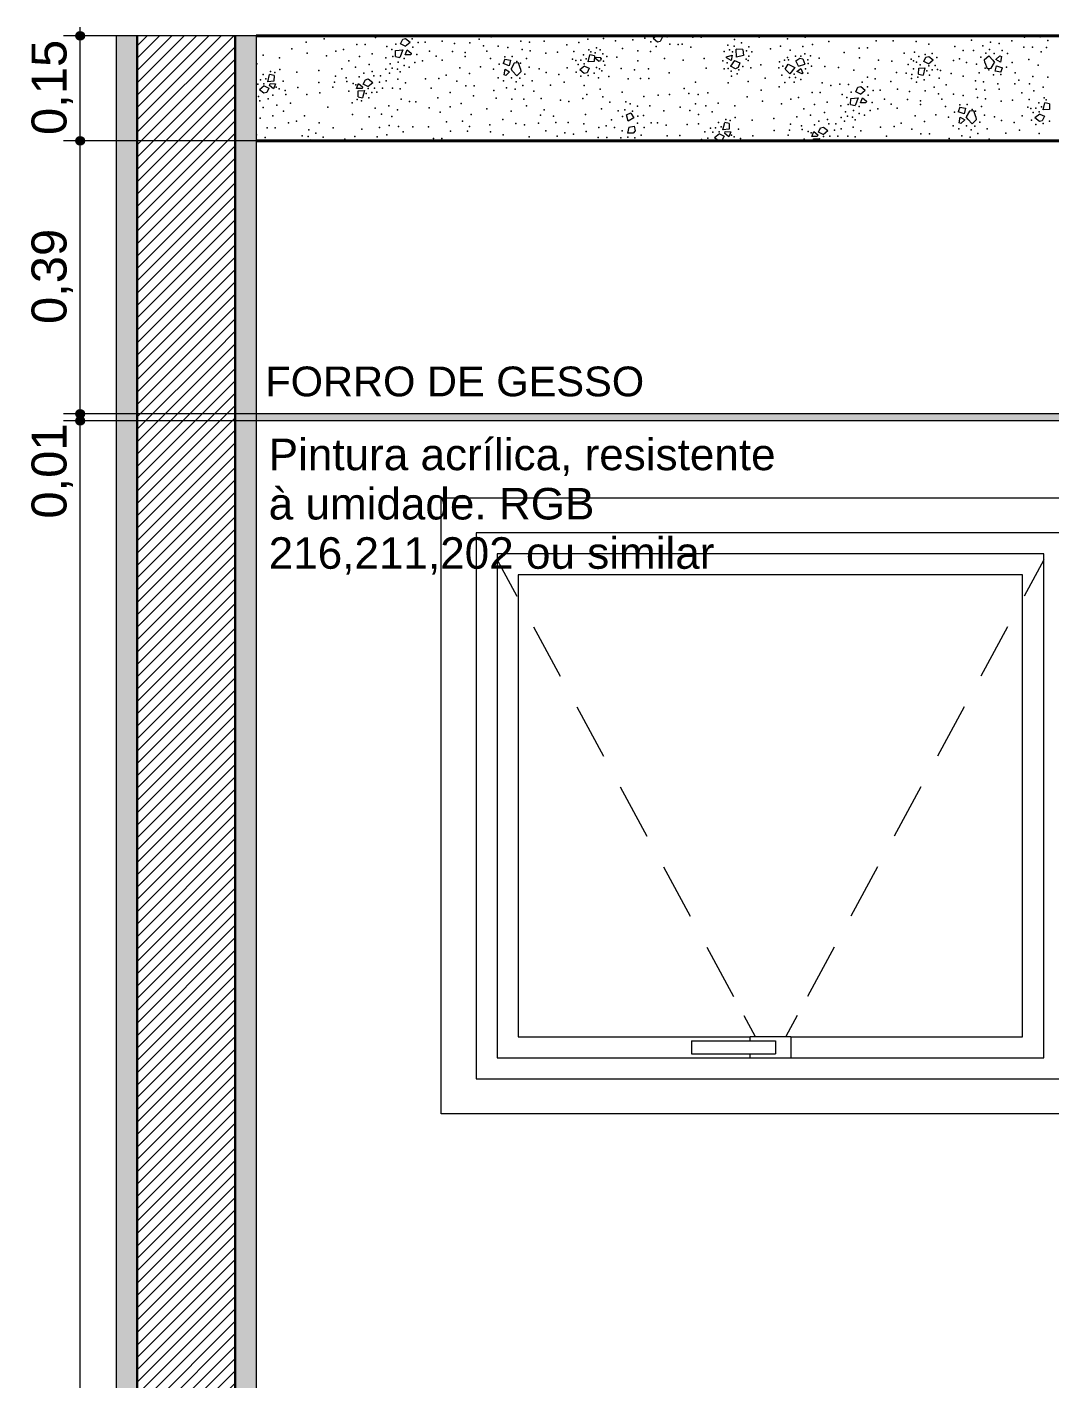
# Model space of a CAD drawing. Header units: metres. Extents: x -1.9 to 95.3, y -2.2 to 2.5.
# Drawn here: x 38.016 to 39.477, y -0.294 to 1.637 of the extents above; entities that cross this region are included whole.
import ezdxf

# ---------------------------------------------------------------- set-up
doc = ezdxf.new("R2010")
doc.units = ezdxf.units.M
doc.header["$MEASUREMENT"] = 0
for name, color, linetype in [('COTAS CORTE', 7, 'Continuous'), ('FORRO.EXEC', 7, 'Continuous'), ('LAJES.EST', 7, 'Continuous'), ('PAREDE CONSTRUIR', 7, 'Continuous')]:
    doc.layers.add(name, color=color, linetype=linetype)
for name, color, linetype, lineweight, true_color in [('COTAS CORTE_Caneta_No__25', 7, 'Continuous', 13, 0x982312), ('Janelas Archicad_Caneta_No__9', 7, 'Continuous', 9, 0x020202), ('Janelas Archicad_Caneta_No__97', 7, 'Continuous', 13, 0x6b6b6b), ('NOTAS-EXECUTIVO.ARQ_Caneta_No__12', 7, 'Continuous', 0, 0x030303)]:
    doc.layers.add(name, color=color, linetype=linetype, lineweight=lineweight, true_color=true_color)
for name, color, linetype, lineweight in [('FORRO.EXEC_Caneta_No__241', 7, 'Continuous', 13), ('LAJES.EST_Caneta_No__1', 7, 'Continuous', 40), ('LAJES.EST_Caneta_No__241', 7, 'Continuous', 13), ('NOTAS-EXECUTIVO.ARQ_Caneta_No__1', 7, 'Continuous', 40), ('PAREDE CONSTRUIR_Caneta_No__241', 7, 'Continuous', 13), ('PAREDE CONSTRUIR_Caneta_No__3', 7, 'Continuous', 30)]:
    doc.layers.add(name, color=color, linetype=linetype, lineweight=lineweight)
doc.styles.add('GENERATED_STYLE_1', font='arial.ttf')
doc.dimstyles.new('GENERATED_STYLE__2', dxfattribs={"dimtxt": 0.05, "dimasz": 0.02375, "dimexe": 0.18, "dimexo": 0.267183, "dimgap": 0, "dimtad": 1, "dimzin": 0, "dimdsep": 46, "dimtxsty": 'GENERATED_STYLE_1', "dimblk": 'ARROWHEAD_11', "dimblk1": 'ARROWHEAD_11', "dimblk2": 'ARROWHEAD_11', "dimcen": 0.09, "dimclrd": 256, "dimclre": 256, "dimclrt": 256, "dimadec": 0, "dimazin": 0, "dimtfac": 1, "dimtdec": 4, "dimtmove": 0, "dimatfit": 3, "dimfxl": 0, "dimtolj": 1, "dimtzin": 0, "dimarcsym": 0})
pattern_1 = [(45, (-5.870586, -2.075), (-0.0088388348, 0.0088388348), [])]

# ---------------------------------------------------------------- blocks, each defined once
blk = doc.blocks.new('*X131', base_point=(-5.8706, -2.075))
at = {"layer": 'LAJES.EST_Caneta_No__241', "color": 7, "linetype": 'Continuous', "lineweight": 13}
for p, q in [((38.9148, 1.625), (38.9099, 1.621)), ((38.92, 1.625), (38.9234, 1.6234)), ((38.9234, 1.6234), (38.9203, 1.617)), ((38.5421, 1.5956), (38.5424, 1.604)), ((38.5424, 1.604), (38.5528, 1.6049)), ((38.5528, 1.6049), (38.5486, 1.5942)), ((38.5495, 1.6136), (38.5526, 1.62)), ((38.5562, 1.6104), (38.5495, 1.6136)), ((38.5526, 1.62), (38.5566, 1.621)), ((38.5561, 1.598), (38.5589, 1.605)), ((38.5562, 1.6104), (38.563, 1.616)), ((38.5566, 1.621), (38.563, 1.616)), ((38.5589, 1.605), (38.5647, 1.6002)), ((38.9162, 1.616), (38.9099, 1.621)), ((38.9203, 1.617), (38.9162, 1.616)), ((39.0289, 1.5943), (39.0286, 1.6057)), ((39.0381, 1.6052), (39.0286, 1.6057)), ((39.0381, 1.6052), (39.0391, 1.5969)), ((38.5421, 1.5956), (38.5486, 1.5942)), ((38.5641, 1.5976), (38.5561, 1.598)), ((38.5647, 1.6002), (38.5641, 1.5976)), ((38.6982, 1.5915), (38.6959, 1.5852)), ((38.7043, 1.5823), (38.6959, 1.5852)), ((38.6982, 1.5915), (38.7064, 1.59)), ((38.7064, 1.59), (38.7043, 1.5823)), ((38.7119, 1.5858), (38.7073, 1.5778)), ((38.7179, 1.5862), (38.7119, 1.5858)), ((38.7209, 1.5778), (38.7179, 1.5862)), ((38.8172, 1.5877), (38.8197, 1.598)), ((38.8259, 1.5882), (38.8172, 1.5877)), ((38.8262, 1.5966), (38.8197, 1.598)), ((38.8262, 1.5966), (38.8259, 1.5882)), ((38.8281, 1.5919), (38.8288, 1.5945)), ((38.8321, 1.5886), (38.8281, 1.5919)), ((38.8288, 1.5945), (38.8351, 1.5942)), ((38.8321, 1.5886), (38.8349, 1.5896)), ((38.8361, 1.5927), (38.8349, 1.5896)), ((38.8361, 1.5927), (38.8351, 1.5942)), ((39.0149, 1.5937), (39.015, 1.595)), ((39.0214, 1.5899), (39.0149, 1.5937)), ((39.015, 1.595), (39.0231, 1.5973)), ((39.026, 1.5897), (39.0207, 1.5818)), ((39.0231, 1.5973), (39.0214, 1.5899)), ((39.026, 1.5897), (39.0336, 1.5862)), ((39.0391, 1.5969), (39.0289, 1.5943)), ((39.0336, 1.5862), (39.0316, 1.5795)), ((39.0984, 1.5772), (39.1028, 1.5843)), ((39.1028, 1.5843), (39.1123, 1.5799)), ((39.1138, 1.5891), (39.1196, 1.5931)), ((39.1175, 1.5817), (39.1138, 1.5891)), ((39.1175, 1.5817), (39.1267, 1.5844)), ((39.1196, 1.5931), (39.1237, 1.5919)), ((39.1237, 1.5919), (39.1267, 1.5844)), ((39.2965, 1.5882), (39.2996, 1.5946)), ((39.3032, 1.585), (39.2965, 1.5882)), ((39.2996, 1.5946), (39.3037, 1.5956)), ((39.3032, 1.585), (39.31, 1.5906)), ((39.3037, 1.5956), (39.31, 1.5906)), ((39.3833, 1.5909), (39.3891, 1.5965)), ((39.3838, 1.5868), (39.3833, 1.5909)), ((39.3838, 1.5868), (39.3868, 1.5784)), ((39.3891, 1.5965), (39.3952, 1.5902)), ((39.3928, 1.5787), (39.3974, 1.5867)), ((39.3952, 1.5902), (39.3974, 1.5867)), ((39.3995, 1.5911), (39.405, 1.5962)), ((39.4061, 1.5873), (39.3995, 1.5911)), ((39.405, 1.5962), (39.4075, 1.5952)), ((39.4075, 1.5952), (39.4061, 1.5873)), ((38.3599, 1.5594), (38.3624, 1.5697)), ((38.3689, 1.5683), (38.3624, 1.5697)), ((38.3689, 1.5683), (38.3686, 1.56)), ((38.6972, 1.5694), (38.6986, 1.5772)), ((38.6997, 1.5684), (38.6972, 1.5694)), ((38.6986, 1.5772), (38.7052, 1.5735)), ((38.7052, 1.5735), (38.6997, 1.5684)), ((38.7095, 1.5743), (38.7073, 1.5778)), ((38.7155, 1.568), (38.7095, 1.5743)), ((38.7214, 1.5736), (38.7155, 1.568)), ((38.7209, 1.5778), (38.7214, 1.5736)), ((38.8121, 1.5818), (38.8053, 1.5762)), ((38.8117, 1.5712), (38.8053, 1.5762)), ((38.8157, 1.5722), (38.8117, 1.5712)), ((38.8121, 1.5818), (38.8188, 1.5786)), ((38.8188, 1.5786), (38.8157, 1.5722)), ((39.0277, 1.5778), (39.0207, 1.5818)), ((39.0316, 1.5795), (39.0277, 1.5778)), ((39.0984, 1.5772), (39.1054, 1.5708)), ((39.1123, 1.5799), (39.1054, 1.5708)), ((39.115, 1.5739), (39.121, 1.5785)), ((39.1227, 1.5706), (39.115, 1.5739)), ((39.121, 1.5785), (39.1236, 1.5715)), ((39.1236, 1.5715), (39.1227, 1.5706)), ((39.2891, 1.5703), (39.2894, 1.5786)), ((39.2891, 1.5703), (39.2956, 1.5688)), ((39.2894, 1.5786), (39.2981, 1.5791)), ((39.2981, 1.5791), (39.2956, 1.5688)), ((39.3868, 1.5784), (39.3928, 1.5787)), ((39.3983, 1.5745), (39.4004, 1.5822)), ((39.4065, 1.5731), (39.3983, 1.5745)), ((39.4004, 1.5822), (39.4088, 1.5793)), ((39.4065, 1.5731), (39.4088, 1.5793)), ((38.3548, 1.5535), (38.348, 1.5479)), ((38.3544, 1.5429), (38.348, 1.5479)), ((38.3548, 1.5535), (38.3615, 1.5503)), ((38.3615, 1.5503), (38.3585, 1.544)), ((38.3686, 1.56), (38.3599, 1.5594)), ((38.3625, 1.5541), (38.3631, 1.5568)), ((38.3683, 1.5494), (38.3625, 1.5541)), ((38.3631, 1.5568), (38.3711, 1.5564)), ((38.3711, 1.5564), (38.3683, 1.5494)), ((38.4866, 1.5498), (38.4895, 1.5569)), ((38.4946, 1.5495), (38.4866, 1.5498)), ((38.4888, 1.5379), (38.4891, 1.5463)), ((38.4891, 1.5463), (38.4978, 1.5468)), ((38.4895, 1.5569), (38.4953, 1.5521)), ((38.4953, 1.5521), (38.4946, 1.5495)), ((38.4978, 1.5468), (38.4953, 1.5365)), ((38.4962, 1.5559), (38.4993, 1.5623)), ((38.5029, 1.5527), (38.4962, 1.5559)), ((38.4993, 1.5623), (38.5034, 1.5633)), ((38.5029, 1.5527), (38.5097, 1.5583)), ((38.5034, 1.5633), (38.5097, 1.5583)), ((39.1993, 1.545), (39.2024, 1.5514)), ((39.206, 1.5418), (39.1993, 1.545)), ((39.2024, 1.5514), (39.2065, 1.5524)), ((39.206, 1.5418), (39.2128, 1.5474)), ((39.2065, 1.5524), (39.2128, 1.5474)), ((38.3585, 1.544), (38.3544, 1.5429)), ((38.4888, 1.5379), (38.4953, 1.5365)), ((39.1919, 1.527), (39.1922, 1.5354)), ((39.1919, 1.527), (39.1984, 1.5256)), ((39.1922, 1.5354), (39.2027, 1.5363)), ((39.2027, 1.5363), (39.1984, 1.5256)), ((39.2059, 1.5294), (39.2088, 1.5364)), ((39.2139, 1.529), (39.2059, 1.5294)), ((39.2088, 1.5364), (39.2145, 1.5316)), ((39.2145, 1.5316), (39.2139, 1.529)), ((39.467, 1.5191), (39.4695, 1.5294)), ((39.476, 1.528), (39.4695, 1.5294)), ((39.476, 1.528), (39.4757, 1.5196)), ((38.878, 1.5147), (38.8719, 1.5119)), ((38.8746, 1.503), (38.8719, 1.5119)), ((38.8827, 1.5079), (38.8746, 1.503)), ((38.878, 1.5147), (38.8827, 1.5079)), ((39.348, 1.5229), (39.3457, 1.5166)), ((39.3541, 1.5137), (39.3457, 1.5166)), ((39.347, 1.5008), (39.3484, 1.5086)), ((39.348, 1.5229), (39.3562, 1.5214)), ((39.3484, 1.5086), (39.355, 1.5049)), ((39.3562, 1.5214), (39.3541, 1.5137)), ((39.3617, 1.5172), (39.3571, 1.5092)), ((39.3593, 1.5057), (39.3571, 1.5092)), ((39.3677, 1.5176), (39.3617, 1.5172)), ((39.3707, 1.5092), (39.3677, 1.5176)), ((39.3707, 1.5092), (39.3712, 1.505)), ((39.462, 1.5132), (39.4551, 1.5076)), ((39.4615, 1.5026), (39.4551, 1.5076)), ((39.462, 1.5132), (39.4686, 1.51)), ((39.4686, 1.51), (39.4656, 1.5036)), ((39.4757, 1.5196), (39.467, 1.5191)), ((38.8756, 1.4944), (38.8736, 1.4859)), ((38.8756, 1.4944), (38.8829, 1.4959)), ((38.8843, 1.489), (38.8816, 1.4857)), ((38.8829, 1.4959), (38.8843, 1.489)), ((39.0097, 1.4908), (39.0123, 1.5011)), ((39.0184, 1.4914), (39.0097, 1.4908)), ((39.0187, 1.4997), (39.0123, 1.5011)), ((39.0123, 1.4855), (39.013, 1.4882)), ((39.013, 1.4882), (39.0209, 1.4878)), ((39.0209, 1.4878), (39.0181, 1.4808)), ((39.0187, 1.4997), (39.0184, 1.4914)), ((39.1364, 1.4812), (39.1393, 1.4883)), ((39.1393, 1.4883), (39.1451, 1.4835)), ((39.146, 1.4873), (39.1491, 1.4937)), ((39.1527, 1.4841), (39.146, 1.4873)), ((39.1491, 1.4937), (39.1532, 1.4947)), ((39.1527, 1.4841), (39.1595, 1.4897)), ((39.1532, 1.4947), (39.1595, 1.4897)), ((39.3495, 1.4998), (39.347, 1.5008)), ((39.355, 1.5049), (39.3495, 1.4998)), ((39.3654, 1.4994), (39.3593, 1.5057)), ((39.3712, 1.505), (39.3654, 1.4994)), ((39.4656, 1.5036), (39.4615, 1.5026)), ((38.4209, 1.475), (38.4208, 1.4765)), ((38.4303, 1.476), (38.4208, 1.4765)), ((38.4303, 1.476), (38.4304, 1.475)), ((38.8816, 1.4857), (38.8736, 1.4859)), ((39.0047, 1.4849), (38.9979, 1.4793)), ((39.0033, 1.475), (38.9979, 1.4793)), ((39.0047, 1.4849), (39.0113, 1.4817)), ((39.0083, 1.4754), (39.0068, 1.475)), ((39.0113, 1.4817), (39.0083, 1.4754)), ((39.0181, 1.4808), (39.0123, 1.4855)), ((39.1444, 1.4809), (39.1364, 1.4812)), ((39.1388, 1.475), (39.1389, 1.4777)), ((39.1389, 1.4777), (39.1476, 1.4782)), ((39.1451, 1.4835), (39.1444, 1.4809)), ((39.1476, 1.4782), (39.1468, 1.475))]:
    blk.add_line(p, q, dxfattribs=at)
for p in [(38.5139, 1.6225), (38.527, 1.6245), (38.5391, 1.6238), (38.6788, 1.6234), (38.7522, 1.6248), (38.7978, 1.6249), (38.9299, 1.6237), (38.9666, 1.6229), (38.9784, 1.6229), (39.0612, 1.6228), (39.127, 1.6232), (39.1543, 1.6245), (39.1748, 1.6242), (39.1971, 1.6242), (39.2558, 1.6246), (39.4402, 1.6232), (39.4626, 1.6233), (38.3944, 1.6065), (38.4146, 1.6159), (38.4402, 1.6205), (38.4569, 1.603), (38.468, 1.6054), (38.4871, 1.6125), (38.4989, 1.6125), (38.5299, 1.6097), (38.5369, 1.6055), (38.5429, 1.6132), (38.5661, 1.6206), (38.567, 1.6086), (38.5745, 1.6155), (38.5845, 1.6161), (38.5906, 1.6031), (38.609, 1.6174), (38.6263, 1.6141), (38.6485, 1.615), (38.6616, 1.6202), (38.6677, 1.6105), (38.6726, 1.6031), (38.6889, 1.6102), (38.7027, 1.6083), (38.7213, 1.6174), (38.7232, 1.6054), (38.7336, 1.6157), (38.7346, 1.6037), (38.7543, 1.6175), (38.7867, 1.612), (38.8039, 1.6152), (38.817, 1.6204), (38.8185, 1.6048), (38.8294, 1.608), (38.8345, 1.6051), (38.8392, 1.6213), (38.8565, 1.618), (38.8661, 1.6069), (38.881, 1.6194), (38.8882, 1.6034), (38.8984, 1.6215), (38.9067, 1.6164), (38.9143, 1.6095), (38.9338, 1.6132), (38.9459, 1.6124), (38.9516, 1.6129), (38.9639, 1.6089), (39.0166, 1.6114), (39.0191, 1.6049), (39.0256, 1.6104), (39.0263, 1.6199), (39.0364, 1.6149), (39.0432, 1.6037), (39.0466, 1.6092), (39.0775, 1.6066), (39.092, 1.6104), (39.1018, 1.6207), (39.1057, 1.6044), (39.1237, 1.6097), (39.1378, 1.6127), (39.1607, 1.617), (39.2042, 1.6075), (39.2161, 1.6076), (39.2284, 1.6179), (39.2528, 1.6179), (39.2858, 1.6168), (39.3037, 1.6129), (39.341, 1.6099), (39.3529, 1.6039), (39.3648, 1.6186), (39.3674, 1.6041), (39.3807, 1.6106), (39.3903, 1.6053), (39.3918, 1.6158), (39.4039, 1.6139), (39.4082, 1.604), (39.422, 1.6177), (39.4395, 1.6086), (39.4515, 1.6087), (39.4718, 1.6085), (39.4736, 1.6185), (38.3443, 1.5848), (38.3531, 1.5972), (38.3768, 1.5936), (38.4163, 1.6), (38.4436, 1.5964), (38.4754, 1.5891), (38.4907, 1.5955), (38.5047, 1.5838), (38.5088, 1.599), (38.5284, 1.5936), (38.5347, 1.5851), (38.5386, 1.5953), (38.546, 1.5871), (38.5546, 1.5926), (38.57, 1.5869), (38.5729, 1.5981), (38.5809, 1.5892), (38.6003, 1.5958), (38.6087, 1.5901), (38.6236, 1.6024), (38.6418, 1.5956), (38.6419, 1.6009), (38.6777, 1.5924), (38.6903, 1.5846), (38.6983, 1.5949), (38.7086, 1.5953), (38.7155, 1.5882), (38.7205, 1.5857), (38.7292, 1.5924), (38.7571, 1.6001), (38.7734, 1.6018), (38.7951, 1.5914), (38.7969, 1.6024), (38.7995, 1.5899), (38.8028, 1.5841), (38.8068, 1.5902), (38.8108, 1.598), (38.8116, 1.5848), (38.8145, 1.5919), (38.8213, 1.6023), (38.8273, 1.6007), (38.8381, 1.5993), (38.8392, 1.5886), (38.8438, 1.5953), (38.858, 1.5944), (38.8884, 1.5891), (38.9064, 1.6025), (38.9262, 1.5927), (38.9531, 1.5902), (38.9829, 1.5925), (39.0094, 1.5892), (39.0114, 1.6024), (39.0159, 1.5865), (39.0236, 1.6022), (39.0428, 1.5918), (39.0458, 1.5899), (39.0469, 1.5957), (39.051, 1.602), (39.0903, 1.5878), (39.0976, 1.5901), (39.102, 1.5939), (39.1032, 1.5905), (39.1134, 1.5959), (39.1211, 1.5959), (39.1265, 1.5991), (39.1307, 1.5907), (39.1315, 1.5852), (39.1348, 1.5964), (39.1473, 1.593), (39.1828, 1.601), (39.2048, 1.5934), (39.2318, 1.5903), (39.251, 1.5886), (39.2686, 1.6002), (39.2743, 1.584), (39.2785, 1.5917), (39.2819, 1.5892), (39.2833, 1.6018), (39.286, 1.5872), (39.2892, 1.5952), (39.2982, 1.5983), (39.3085, 1.5997), (39.315, 1.5938), (39.3388, 1.5899), (39.3473, 1.5921), (39.3573, 1.5869), (39.3716, 1.5843), (39.378, 1.5946), (39.385, 1.6003), (39.397, 1.5996), (39.4159, 1.5998), (39.4226, 1.587), (39.4463, 1.5911), (39.4642, 1.602), (38.3535, 1.5697), (38.364, 1.574), (38.37, 1.5724), (38.3772, 1.5768), (38.4015, 1.5729), (38.4327, 1.5753), (38.4566, 1.5675), (38.4654, 1.5776), (38.472, 1.565), (38.485, 1.5803), (38.4905, 1.5662), (38.497, 1.5714), (38.5091, 1.574), (38.5113, 1.5677), (38.5209, 1.568), (38.5284, 1.5771), (38.5335, 1.5715), (38.5377, 1.5788), (38.545, 1.5772), (38.5488, 1.5737), (38.5544, 1.5824), (38.5619, 1.5802), (38.6144, 1.5686), (38.6342, 1.5791), (38.6478, 1.5712), (38.6638, 1.5805), (38.6821, 1.5775), (38.6888, 1.5648), (38.7077, 1.565), (38.7267, 1.57), (38.733, 1.5803), (38.7474, 1.5776), (38.7574, 1.5725), (38.7755, 1.5698), (38.7872, 1.5792), (38.8003, 1.573), (38.8068, 1.5671), (38.8171, 1.5685), (38.8261, 1.5716), (38.8293, 1.5796), (38.8321, 1.565), (38.8334, 1.5776), (38.8368, 1.5751), (38.841, 1.5828), (38.8467, 1.5667), (38.8643, 1.5782), (38.8836, 1.5765), (38.9035, 1.578), (38.9328, 1.5719), (38.9859, 1.5786), (39.0115, 1.5778), (39.0174, 1.5781), (39.0215, 1.5743), (39.0219, 1.5673), (39.0301, 1.5705), (39.0323, 1.5763), (39.0382, 1.5812), (39.0495, 1.5794), (39.064, 1.5834), (39.0699, 1.5647), (39.0893, 1.5794), (39.0936, 1.5686), (39.0953, 1.5815), (39.1049, 1.5653), (39.1115, 1.5704), (39.1134, 1.5655), (39.1274, 1.5778), (39.1307, 1.5716), (39.1363, 1.5817), (39.1553, 1.5811), (39.1748, 1.5795), (39.1964, 1.5757), (39.2162, 1.5659), (39.2269, 1.5777), (39.2573, 1.5724), (39.2715, 1.5715), (39.2794, 1.5698), (39.2817, 1.5776), (39.288, 1.5661), (39.2915, 1.5833), (39.3008, 1.5749), (39.3037, 1.582), (39.3045, 1.5688), (39.3086, 1.5766), (39.3125, 1.5827), (39.3158, 1.5769), (39.3184, 1.5645), (39.3202, 1.5754), (39.3354, 1.5709), (39.3525, 1.5672), (39.3755, 1.5721), (39.3842, 1.5788), (39.3892, 1.5763), (39.3961, 1.5693), (39.4064, 1.5696), (39.4144, 1.58), (39.427, 1.5722), (39.4522, 1.5667), (39.4599, 1.5831), (39.4735, 1.566), (38.3455, 1.5559), (38.3495, 1.562), (38.3543, 1.5565), (38.3572, 1.5636), (38.372, 1.5514), (38.3761, 1.5494), (38.3819, 1.5604), (38.3849, 1.5467), (38.4028, 1.5509), (38.4329, 1.5582), (38.453, 1.5517), (38.455, 1.5586), (38.4729, 1.5595), (38.4758, 1.5459), (38.4816, 1.5568), (38.4857, 1.5549), (38.5034, 1.5497), (38.5122, 1.5504), (38.5194, 1.5588), (38.5239, 1.55), (38.5287, 1.5608), (38.5381, 1.5504), (38.5456, 1.5629), (38.5488, 1.5492), (38.5567, 1.558), (38.5849, 1.5633), (38.5934, 1.5503), (38.6043, 1.564), (38.6298, 1.5603), (38.6425, 1.5536), (38.6546, 1.5537), (38.6827, 1.5469), (38.6965, 1.5605), (38.7008, 1.5507), (38.7129, 1.5488), (38.7144, 1.5592), (38.7197, 1.5643), (38.724, 1.554), (38.7373, 1.5605), (38.7399, 1.546), (38.7636, 1.5547), (38.7831, 1.5586), (38.8116, 1.5539), (38.8343, 1.5489), (38.8744, 1.5635), (38.8922, 1.5638), (38.9041, 1.5638), (38.9546, 1.5498), (38.9705, 1.5587), (39.017, 1.5576), (39.0459, 1.5595), (39.0644, 1.5473), (39.09, 1.5519), (39.0983, 1.5583), (39.1112, 1.5589), (39.1209, 1.5626), (39.1515, 1.5579), (39.1637, 1.5539), (39.1768, 1.5559), (39.1889, 1.5552), (39.2084, 1.5589), (39.2159, 1.552), (39.2243, 1.5469), (39.2271, 1.5634), (39.2343, 1.5475), (39.2492, 1.5599), (39.2588, 1.5489), (39.2761, 1.5455), (39.2788, 1.5641), (39.286, 1.5588), (39.2968, 1.562), (39.2983, 1.5464), (39.3114, 1.5516), (39.3286, 1.5548), (39.3701, 1.5608), (39.3711, 1.5488), (39.3815, 1.5592), (39.3834, 1.5471), (39.402, 1.5562), (39.4041, 1.5489), (39.4264, 1.5566), (39.4321, 1.5614), (39.4476, 1.5563), (39.4537, 1.5466), (39.4668, 1.5518), (38.3465, 1.5385), (38.3487, 1.5323), (38.3607, 1.5348), (38.3672, 1.5401), (38.3727, 1.526), (38.3858, 1.5412), (38.3923, 1.5286), (38.4159, 1.5413), (38.4343, 1.5435), (38.4806, 1.5294), (38.4877, 1.5338), (38.4938, 1.5322), (38.5005, 1.5426), (38.5042, 1.5365), (38.5083, 1.5442), (38.5155, 1.5446), (38.5504, 1.5343), (38.5624, 1.5311), (38.5714, 1.5307), (38.6027, 1.5363), (38.6204, 1.5438), (38.6359, 1.5282), (38.6538, 1.5391), (38.6859, 1.5361), (38.7083, 1.5344), (38.7257, 1.5345), (38.7503, 1.5352), (38.7776, 1.5329), (38.7897, 1.5311), (38.8095, 1.5353), (38.8152, 1.5409), (38.8383, 1.5377), (38.8481, 1.53), (38.8657, 1.5444), (38.8713, 1.5308), (38.8775, 1.5276), (38.897, 1.5381), (38.9171, 1.54), (38.9332, 1.541), (38.9611, 1.5424), (38.9706, 1.5279), (38.9745, 1.5409), (38.9883, 1.5436), (39.003, 1.5286), (39.0442, 1.5379), (39.0661, 1.5314), (39.0934, 1.5278), (39.1067, 1.5344), (39.1178, 1.5368), (39.1369, 1.544), (39.1405, 1.5269), (39.1487, 1.5439), (39.1586, 1.5304), (39.1797, 1.5411), (39.1867, 1.5369), (39.1884, 1.5267), (39.1927, 1.5446), (39.2169, 1.54), (39.2227, 1.5295), (39.2404, 1.5345), (39.2501, 1.5272), (39.2734, 1.5338), (39.2916, 1.527), (39.2917, 1.5323), (39.3175, 1.5419), (39.3224, 1.5345), (39.3387, 1.5416), (39.3481, 1.5263), (39.3525, 1.5397), (39.3584, 1.5267), (39.3731, 1.5368), (39.3844, 1.5351), (39.4069, 1.5315), (39.4233, 1.5332), (39.4365, 1.5434), (39.4467, 1.5338), (39.4606, 1.5294), (39.4683, 1.5362), (39.4711, 1.5337), (38.349, 1.5072), (38.3531, 1.5224), (38.367, 1.5107), (38.3823, 1.5171), (38.4122, 1.5105), (38.4455, 1.5228), (38.4809, 1.5126), (38.5046, 1.5091), (38.5134, 1.5214), (38.5224, 1.5128), (38.5325, 1.525), (38.537, 1.5098), (38.545, 1.5194), (38.5901, 1.5222), (38.6058, 1.516), (38.6202, 1.5235), (38.6501, 1.5126), (38.6728, 1.5205), (38.7075, 1.5172), (38.7293, 1.5251), (38.7494, 1.5117), (38.7545, 1.5191), (38.7676, 1.5103), (38.8134, 1.5126), (38.8362, 1.5205), (38.8602, 1.5179), (38.8661, 1.5096), (38.8696, 1.5191), (38.8805, 1.5171), (38.8876, 1.5246), (38.888, 1.51), (38.8961, 1.5109), (38.9053, 1.5248), (38.9253, 1.5177), (38.9486, 1.5232), (38.9625, 1.5182), (38.975, 1.5126), (38.9852, 1.5248), (38.9941, 1.5162), (39.0266, 1.525), (39.027, 1.5082), (39.0825, 1.5067), (39.1152, 1.509), (39.1252, 1.5205), (39.1349, 1.5117), (39.1545, 1.5152), (39.1782, 1.525), (39.1783, 1.5085), (39.1845, 1.5165), (39.1875, 1.5102), (39.1948, 1.5086), (39.1959, 1.5185), (39.2042, 1.5138), (39.2044, 1.524), (39.2118, 1.5116), (39.2198, 1.5183), (39.2307, 1.5206), (39.2586, 1.5215), (39.284, 1.5105), (39.3136, 1.5119), (39.3275, 1.5238), (39.3319, 1.5089), (39.3401, 1.516), (39.3653, 1.5196), (39.3703, 1.5171), (39.379, 1.5238), (39.3829, 1.5117), (39.3972, 1.509), (39.437, 1.5106), (39.445, 1.5228), (39.4493, 1.5213), (39.4526, 1.5155), (39.4566, 1.5217), (39.4614, 1.5162), (39.4643, 1.5233), (38.3589, 1.4937), (38.3706, 1.4937), (38.3897, 1.5008), (38.4009, 1.5032), (38.4185, 1.4907), (38.4331, 1.5005), (38.4534, 1.4936), (38.494, 1.4916), (38.5192, 1.4941), (38.533, 1.4967), (38.5465, 1.4953), (38.553, 1.4878), (38.567, 1.495), (38.5893, 1.495), (38.6149, 1.5023), (38.6206, 1.4887), (38.6381, 1.5031), (38.645, 1.4887), (38.648, 1.4954), (38.6767, 1.4978), (38.678, 1.4876), (38.6955, 1.5055), (38.7142, 1.4998), (38.7264, 1.4979), (38.7466, 1.5002), (38.757, 1.4894), (38.7712, 1.5009), (38.7886, 1.501), (38.811, 1.4992), (38.8143, 1.4885), (38.8325, 1.494), (38.8431, 1.4964), (38.8504, 1.5049), (38.8548, 1.4941), (38.8659, 1.4893), (38.8879, 1.5002), (38.8973, 1.4941), (38.9074, 1.5008), (38.9165, 1.5005), (38.9285, 1.4972), (38.9585, 1.4983), (38.9746, 1.4991), (38.9837, 1.4876), (38.992, 1.4931), (38.9953, 1.4873), (38.9993, 1.4934), (39.0033, 1.5012), (39.0041, 1.4879), (39.007, 1.495), (39.0138, 1.5054), (39.0198, 1.5038), (39.0317, 1.4918), (39.0513, 1.5043), (39.0827, 1.4896), (39.1049, 1.49), (39.1064, 1.4989), (39.1218, 1.4964), (39.1227, 1.491), (39.1314, 1.4882), (39.1404, 1.4976), (39.1468, 1.5028), (39.1589, 1.5054), (39.1611, 1.4991), (39.1692, 1.4902), (39.1708, 1.4994), (39.1785, 1.4922), (39.1833, 1.5029), (39.1954, 1.4943), (39.1986, 1.5051), (39.2065, 1.4894), (39.2347, 1.4947), (39.2541, 1.4954), (39.2642, 1.5001), (39.2796, 1.4917), (39.2976, 1.5026), (39.3386, 1.4962), (39.3463, 1.4919), (39.3575, 1.4964), (39.3642, 1.4906), (39.3695, 1.4957), (39.3765, 1.5014), (39.3871, 1.4919), (39.4072, 1.5039), (39.4254, 1.5012), (39.4329, 1.49), (39.4501, 1.5044), (39.4566, 1.4985), (39.4669, 1.4999), (39.476, 1.503), (38.3439, 1.4837), (38.3561, 1.4797), (38.4088, 1.4822), (38.4113, 1.4757), (38.4178, 1.4812), (38.4286, 1.4857), (38.4388, 1.48), (38.4697, 1.4774), (38.4842, 1.4813), (38.498, 1.4752), (38.5159, 1.4805), (38.5301, 1.4835), (38.5964, 1.4783), (38.6083, 1.4784), (38.6959, 1.4837), (38.7333, 1.4807), (38.7729, 1.4814), (38.7826, 1.4761), (38.784, 1.4866), (38.7962, 1.4847), (38.8317, 1.4795), (38.8438, 1.4795), (38.8641, 1.4793), (38.8738, 1.4803), (38.884, 1.4793), (38.8928, 1.4828), (38.9301, 1.4823), (38.9481, 1.4827), (38.9658, 1.4759), (38.9789, 1.4769), (38.9882, 1.4788), (39.0218, 1.4828), (39.0259, 1.4808), (39.0347, 1.4781), (39.0526, 1.4823), (39.1029, 1.4831), (39.1257, 1.4773), (39.1355, 1.4863), (39.1533, 1.4811), (39.1581, 1.4756), (39.1621, 1.4818), (39.1653, 1.476), (39.1737, 1.4814), (39.188, 1.4818), (39.1986, 1.4807), (39.2433, 1.4817), (39.2702, 1.4752), (39.2923, 1.485), (39.3044, 1.4851), (39.3325, 1.4783), (39.3506, 1.4821), (39.3628, 1.4802), (39.3738, 1.4854), (39.3897, 1.4774), (39.4135, 1.4861), (39.4614, 1.4853)]:
    blk.add_point(p, dxfattribs=at)
blk = doc.blocks.new('*D136', base_point=(-5.8706, -2.075))
at = {"layer": 'COTAS CORTE_Caneta_No__25', "linetype": 'Continuous', "lineweight": 13, "true_color": 0x982312}
for points in [[(38.0856, 1.075), (38.0861, 1.0726), (38.0874, 1.0706), (38.0895, 1.0692), (38.0919, 1.0687), (38.0943, 1.0692), (38.0963, 1.0706), (38.0976, 1.0726), (38.0981, 1.075), (38.0976, 1.0774), (38.0963, 1.0794), (38.0943, 1.0808), (38.0919, 1.0812), (38.0895, 1.0808), (38.0874, 1.0794), (38.0861, 1.0774)], [(38.0856, -2.075), (38.0861, -2.0774), (38.0874, -2.0794), (38.0895, -2.0808), (38.0919, -2.0813), (38.0943, -2.0808), (38.0963, -2.0794), (38.0976, -2.0774), (38.0981, -2.075), (38.0976, -2.0726), (38.0963, -2.0706), (38.0943, -2.0692), (38.0919, -2.0688), (38.0895, -2.0692), (38.0874, -2.0706), (38.0861, -2.0726)]]:
    blk.add_hatch(color=24, dxfattribs=at).paths.add_polyline_path(points)
at = {"layer": 'COTAS CORTE_Caneta_No__25', "color": 24, "linetype": 'Continuous', "lineweight": 13, "true_color": 0x982312}
for p, q in [((38.0856, 1.075), (38.0684, 1.075)), ((38.0919, -2.0688), (38.0919, 1.0687)), ((38.3591, 1.075), (38.0981, 1.075)), ((38.0856, -2.075), (38.0684, -2.075)), ((38.0919, -2.0875), (38.0919, -2.0813)), ((38.3591, -2.075), (38.0981, -2.075))]:
    blk.add_line(p, q, dxfattribs=at)
for centre in [(38.0919, 1.075), (38.0919, -2.075)]:
    blk.add_circle(centre, 0.00625, dxfattribs=at)
at = {"layer": 'COTAS CORTE_Caneta_No__25', "color": 24, "lineweight": 13, "true_color": 0x982312, "char_height": 0.05, "attachment_point": 7, "rotation": 90, "style": 'GENERATED_STYLE_1'}
for s, insert in [('\\A1;{\\pql;\\fArial|b0|i0|c0|p0;\\W1.000000;0,01}', (38.0819, 0.9353)), ('\\A1;{\\pql;\\fArial|b0|i0|c0|p0;\\W1.000000;3,15}', (38.0819, -0.6335))]:
    blk.add_mtext(s, dxfattribs=dict(at, insert=insert))
blk = doc.blocks.new('ARROWHEAD_11')
at = {"color": 0, "linetype": 'Continuous', "lineweight": 0}
blk.add_line((0, 0), (-1, 0), dxfattribs=at)
at = {"color": 0, "linetype": 'Continuous', "lineweight": 0, "const_width": 0.25, "flags": 128}
blk.add_lwpolyline([(-0.125, 0, 1), (0.125, 0, 1)], format="xyb", close=True, dxfattribs=at)
blk = doc.blocks.new('*D137', base_point=(-5.8706, -2.075))
at = {"layer": 'COTAS CORTE_Caneta_No__25', "linetype": 'Continuous', "lineweight": 13, "true_color": 0x982312}
for points in [[(38.0856, 1.085), (38.0861, 1.0826), (38.0874, 1.0806), (38.0895, 1.0792), (38.0919, 1.0788), (38.0943, 1.0792), (38.0963, 1.0806), (38.0976, 1.0826), (38.0981, 1.085), (38.0976, 1.0874), (38.0963, 1.0894), (38.0943, 1.0908), (38.0919, 1.0913), (38.0895, 1.0908), (38.0874, 1.0894), (38.0861, 1.0874)], [(38.0856, 1.075), (38.0861, 1.0726), (38.0874, 1.0706), (38.0895, 1.0692), (38.0919, 1.0687), (38.0943, 1.0692), (38.0963, 1.0706), (38.0976, 1.0726), (38.0981, 1.075), (38.0976, 1.0774), (38.0963, 1.0794), (38.0943, 1.0808), (38.0919, 1.0812), (38.0895, 1.0808), (38.0874, 1.0794), (38.0861, 1.0774)]]:
    blk.add_hatch(color=24, dxfattribs=at).paths.add_polyline_path(points)
at = {"layer": 'COTAS CORTE_Caneta_No__25', "color": 24, "linetype": 'Continuous', "lineweight": 13, "true_color": 0x982312}
for p, q in [((38.0856, 1.085), (38.0684, 1.085)), ((38.3591, 1.085), (38.0981, 1.085)), ((38.0856, 1.075), (38.0684, 1.075)), ((38.0919, 1.075), (38.0919, 1.0788)), ((38.3591, 1.075), (38.0981, 1.075))]:
    blk.add_line(p, q, dxfattribs=at)
for centre in [(38.0919, 1.085), (38.0919, 1.075)]:
    blk.add_circle(centre, 0.00625, dxfattribs=at)
blk = doc.blocks.new('*D138', base_point=(-5.8706, -2.075))
at = {"layer": 'COTAS CORTE_Caneta_No__25', "linetype": 'Continuous', "lineweight": 13, "true_color": 0x982312}
for points in [[(38.0856, 1.475), (38.0861, 1.4726), (38.0874, 1.4706), (38.0895, 1.4692), (38.0919, 1.4687), (38.0943, 1.4692), (38.0963, 1.4706), (38.0976, 1.4726), (38.0981, 1.475), (38.0976, 1.4774), (38.0963, 1.4794), (38.0943, 1.4808), (38.0919, 1.4812), (38.0895, 1.4808), (38.0874, 1.4794), (38.0861, 1.4774)], [(38.0856, 1.085), (38.0861, 1.0826), (38.0874, 1.0806), (38.0895, 1.0792), (38.0919, 1.0788), (38.0943, 1.0792), (38.0963, 1.0806), (38.0976, 1.0826), (38.0981, 1.085), (38.0976, 1.0874), (38.0963, 1.0894), (38.0943, 1.0908), (38.0919, 1.0913), (38.0895, 1.0908), (38.0874, 1.0894), (38.0861, 1.0874)]]:
    blk.add_hatch(color=24, dxfattribs=at).paths.add_polyline_path(points)
at = {"layer": 'COTAS CORTE_Caneta_No__25', "color": 24, "linetype": 'Continuous', "lineweight": 13, "true_color": 0x982312}
for p, q in [((38.0856, 1.475), (38.0684, 1.475)), ((38.0919, 1.0913), (38.0919, 1.4687)), ((38.3591, 1.475), (38.0981, 1.475)), ((38.0856, 1.085), (38.0684, 1.085)), ((38.3591, 1.085), (38.0981, 1.085))]:
    blk.add_line(p, q, dxfattribs=at)
for centre in [(38.0919, 1.475), (38.0919, 1.085)]:
    blk.add_circle(centre, 0.00625, dxfattribs=at)
at = {"layer": 'COTAS CORTE_Caneta_No__25', "color": 24, "lineweight": 13, "true_color": 0x982312, "insert": (38.0819, 1.2133), "char_height": 0.05, "attachment_point": 7, "rotation": 90, "style": 'GENERATED_STYLE_1'}
blk.add_mtext('\\A1;{\\pql;\\fArial|b0|i0|c0|p0;\\W1.000000;0,39}', dxfattribs=at)
blk = doc.blocks.new('*D139', base_point=(-5.8706, -2.075))
at = {"layer": 'COTAS CORTE_Caneta_No__25', "linetype": 'Continuous', "lineweight": 13, "true_color": 0x982312}
for points in [[(38.0856, 1.625), (38.0861, 1.6226), (38.0874, 1.6206), (38.0895, 1.6192), (38.0919, 1.6187), (38.0943, 1.6192), (38.0963, 1.6206), (38.0976, 1.6226), (38.0981, 1.625), (38.0976, 1.6274), (38.0963, 1.6294), (38.0943, 1.6308), (38.0919, 1.6312), (38.0895, 1.6308), (38.0874, 1.6294), (38.0861, 1.6274)], [(38.0856, 1.475), (38.0861, 1.4726), (38.0874, 1.4706), (38.0895, 1.4692), (38.0919, 1.4687), (38.0943, 1.4692), (38.0963, 1.4706), (38.0976, 1.4726), (38.0981, 1.475), (38.0976, 1.4774), (38.0963, 1.4794), (38.0943, 1.4808), (38.0919, 1.4812), (38.0895, 1.4808), (38.0874, 1.4794), (38.0861, 1.4774)]]:
    blk.add_hatch(color=24, dxfattribs=at).paths.add_polyline_path(points)
at = {"layer": 'COTAS CORTE_Caneta_No__25', "color": 24, "linetype": 'Continuous', "lineweight": 13, "true_color": 0x982312}
for p, q in [((38.0856, 1.625), (38.0684, 1.625)), ((38.0919, 1.6312), (38.0919, 1.6375)), ((38.3591, 1.625), (38.0981, 1.625)), ((38.0919, 1.4812), (38.0919, 1.6187)), ((38.0856, 1.475), (38.0684, 1.475)), ((38.3591, 1.475), (38.0981, 1.475))]:
    blk.add_line(p, q, dxfattribs=at)
for centre in [(38.0919, 1.625), (38.0919, 1.475)]:
    blk.add_circle(centre, 0.00625, dxfattribs=at)
at = {"layer": 'COTAS CORTE_Caneta_No__25', "color": 24, "lineweight": 13, "true_color": 0x982312, "insert": (38.0819, 1.4833), "char_height": 0.05, "attachment_point": 7, "rotation": 90, "style": 'GENERATED_STYLE_1'}
blk.add_mtext('\\A1;{\\pql;\\fArial|b0|i0|c0|p0;\\W1.000000;0,15}', dxfattribs=at)

msp = doc.modelspace()

# ---------------------------------------------------------------- hatches: boundary and pattern name
at = {"layer": 'FORRO.EXEC', "linetype": 'Continuous', "lineweight": 0, "true_color": 0xffffff}
msp.add_hatch(color=7, dxfattribs=at).paths.add_polyline_path([(41.4418, 1.085), (38.3434, 1.085), (38.3434, 1.075), (41.4418, 1.075)])
at = {"layer": 'PAREDE CONSTRUIR', "linetype": 'Continuous', "lineweight": 0, "true_color": 0xffffff}
for points in [[(38.1434, 1.625), (38.1434, 1.175), (38.1734, 1.175), (38.1734, 1.625)], [(38.3134, 1.175), (38.3434, 1.175), (38.3434, 1.625), (38.3134, 1.625)], [(38.1434, 1.175), (38.1434, -2.075), (38.1734, -2.075), (38.1734, 1.175)], [(38.3434, 1.175), (38.3134, 1.175), (38.3134, -2.075), (38.3434, -2.075)]]:
    msp.add_hatch(color=7, dxfattribs=at).paths.add_polyline_path(points)
at = {"layer": 'PAREDE CONSTRUIR', "linetype": 'Continuous', "lineweight": 0, "true_color": 0x000000}
h = msp.add_hatch(dxfattribs=at)
h.set_pattern_fill('common_brick_0009', color=18, style=0, pattern_type=2)
h.set_pattern_definition(pattern_1)
h.paths.add_polyline_path([(38.1734, 1.625), (38.1734, 1.175), (38.3134, 1.175), (38.3134, 1.625)])
h = msp.add_hatch(dxfattribs=at)
h.set_pattern_fill('common_brick_0009', color=18, style=0, pattern_type=2)
h.set_pattern_definition(pattern_1)
h.paths.add_polyline_path([(38.1734, -2.075), (38.3134, -2.075), (38.3134, 1.175), (38.1734, 1.175)])

# ---------------------------------------------------------------- linework, layer by layer
at = {"layer": 'FORRO.EXEC_Caneta_No__241', "color": 7, "linetype": 'Continuous', "lineweight": 13}
for p, q in [((41.4418, 1.085), (38.3434, 1.085)), ((41.4418, 1.075), (38.3434, 1.075))]:
    msp.add_line(p, q, dxfattribs=at)
at = {"layer": 'Janelas Archicad_Caneta_No__9', "color": 18, "linetype": 'Continuous', "lineweight": 9, "true_color": 0x020202}
for p, q in [((38.6076, 0.085), (38.6076, 0.965)), ((38.6076, 0.965), (41.1876, 0.965)), ((38.6576, 0.915), (38.6576, 0.135)), ((41.1376, 0.915), (38.6576, 0.915)), ((38.6876, 0.885), (38.6876, 0.165)), ((39.4676, 0.885), (38.6876, 0.885)), ((39.4676, 0.165), (39.4676, 0.885)), ((38.7176, 0.855), (38.7176, 0.195)), ((39.4376, 0.855), (38.7176, 0.855)), ((39.4376, 0.195), (39.4376, 0.855)), ((38.7176, 0.195), (39.0486, 0.195)), ((39.0486, 0.1895), (39.0486, 0.1955)), ((39.0486, 0.1955), (39.1066, 0.1955)), ((39.1066, 0.1955), (39.1066, 0.165)), ((39.1066, 0.195), (39.4376, 0.195)), ((38.9646, 0.1895), (39.0426, 0.1895)), ((38.9646, 0.1895), (38.9646, 0.1705)), ((39.0426, 0.1895), (39.0636, 0.1895)), ((39.0636, 0.1895), (39.079, 0.1895)), ((39.079, 0.1895), (39.0846, 0.1895)), ((39.0846, 0.1895), (39.0846, 0.1705)), ((38.6876, 0.165), (39.4676, 0.165)), ((38.9646, 0.1705), (39.0426, 0.1705)), ((39.0426, 0.1705), (39.0636, 0.1705)), ((39.0486, 0.165), (39.0486, 0.1705)), ((39.0636, 0.1705), (39.079, 0.1705)), ((39.079, 0.1705), (39.0846, 0.1705)), ((38.6576, 0.135), (41.1376, 0.135)), ((41.1876, 0.085), (38.6076, 0.085))]:
    msp.add_line(p, q, dxfattribs=at)
at = {"layer": 'Janelas Archicad_Caneta_No__97', "color": 251, "linetype": 'Continuous', "lineweight": 13, "true_color": 0x6b6b6b}
for p, q in [((38.6876, 0.8765), (38.7157, 0.8246)), ((39.4676, 0.8765), (39.4396, 0.8246)), ((38.7394, 0.7806), (38.7775, 0.7103)), ((39.4158, 0.7806), (39.3778, 0.7103)), ((38.8012, 0.6663), (38.8393, 0.5959)), ((39.354, 0.6663), (39.3159, 0.5959)), ((38.8631, 0.5519), (38.9011, 0.4815)), ((39.2922, 0.5519), (39.2541, 0.4815)), ((38.9249, 0.4376), (38.9629, 0.3672)), ((39.2303, 0.4376), (39.1923, 0.3672)), ((38.9867, 0.3232), (39.0247, 0.2528)), ((39.1685, 0.3232), (39.1305, 0.2528)), ((39.0396, 0.2254), (39.0557, 0.1955)), ((39.1157, 0.2254), (39.0995, 0.1955))]:
    msp.add_line(p, q, dxfattribs=at)
at = {"layer": 'LAJES.EST_Caneta_No__1', "color": 7, "linetype": 'Continuous', "lineweight": 40}
for p, q in [((41.5418, 1.625), (38.3434, 1.625)), ((41.5418, 1.475), (38.3434, 1.475))]:
    msp.add_line(p, q, dxfattribs=at)
at = {"layer": 'PAREDE CONSTRUIR_Caneta_No__241', "color": 7, "linetype": 'Continuous', "lineweight": 13}
for p, q in [((38.1434, 1.625), (38.1434, 1.175)), ((38.3434, 1.625), (38.3434, 1.475)), ((38.3434, 1.475), (38.3434, 1.175)), ((38.1434, 1.175), (38.1434, -2.075)), ((38.3434, 1.175), (38.3434, 1.085)), ((38.3434, 1.085), (38.3434, 1.075)), ((38.3434, 1.075), (38.3434, -1.975))]:
    msp.add_line(p, q, dxfattribs=at)
at = {"layer": 'PAREDE CONSTRUIR_Caneta_No__241', "color": 7, "linetype": 'Continuous', "lineweight": 13, "flags": 128}
msp.add_lwpolyline([(38.3434, 1.625), (38.3134, 1.625), (38.1734, 1.625), (38.1434, 1.625)], dxfattribs=at)
at = {"layer": 'PAREDE CONSTRUIR_Caneta_No__3', "color": 7, "linetype": 'Continuous', "lineweight": 30}
for p, q in [((38.1734, 1.625), (38.1734, 1.175)), ((38.3134, 1.625), (38.3134, 1.175)), ((38.1734, 1.175), (38.1734, -2.075)), ((38.3134, 1.175), (38.3134, -2.075))]:
    msp.add_line(p, q, dxfattribs=at)

# ---------------------------------------------------------------- block references
at = {"layer": 'LAJES.EST', "lineweight": 0}
msp.add_blockref('*X131', (-5.8706, -2.075), dxfattribs=at)

# ---------------------------------------------------------------- texts
at = {"layer": 'NOTAS-EXECUTIVO.ARQ_Caneta_No__1', "color": 7, "linetype": 'Continuous', "lineweight": 40, "insert": (38.3612, 1.0495), "char_height": 0.0450325, "width": 0.74499, "attachment_point": 1, "line_spacing_factor": 0.938099, "style": 'GENERATED_STYLE_1'}
msp.add_mtext('\\A1;{\\pql;\\fArial|b0|i0|c0|p0;\\W1.000000;Pintura acrílica, resistente à umidade. RGB 216,211,202 ou similar}', dxfattribs=at)
at = {"layer": 'NOTAS-EXECUTIVO.ARQ_Caneta_No__12', "color": 18, "linetype": 'Continuous', "lineweight": 0, "true_color": 0x030303, "insert": (38.6268, 1.1525), "char_height": 0.0425, "attachment_point": 2, "style": 'GENERATED_STYLE_1'}
msp.add_mtext('\\A1;{\\pqc;\\fArial|b0|i0|c0|p0;\\W1.000000;FORRO DE \\fArial|b0|i0|c0|p0;\\W1.000000;GESSO}', dxfattribs=at)

# ---------------------------------------------------------------- dimensions: what is measured, and where the dimension line sits
at = {"layer": 'COTAS CORTE', "color": 24, "linetype": 'Continuous', "lineweight": 13, "true_color": 0x982312}
for base, p1, p2, picture, middle in [((38.0919, 1.625), (39.9426, 1.475), (39.9426, 1.625), '*D139', (38.0569, 1.548)), ((38.0919, 1.475), (39.8926, 1.085), (39.9426, 1.475), '*D138', (38.0569, 1.278)), ((38.0919, 1.085), (39.8926, 1.075), (39.8926, 1.085), '*D137', (38.0569, 1)), ((38.0919, 1.075), (38.1434, -2.075), (39.8926, 1.075), '*D136', (38.0569, -0.5687))]:
    dim = msp.add_linear_dim(base=base, p1=p1, p2=p2, angle=90, dimstyle='GENERATED_STYLE__2', dxfattribs=at)
    dim.commit()
    dim.dimension.update_dxf_attribs({"geometry": picture, "text_midpoint": middle, "dimtype": 160, "text_rotation": 90})

doc.saveas('drawing.dxf')
